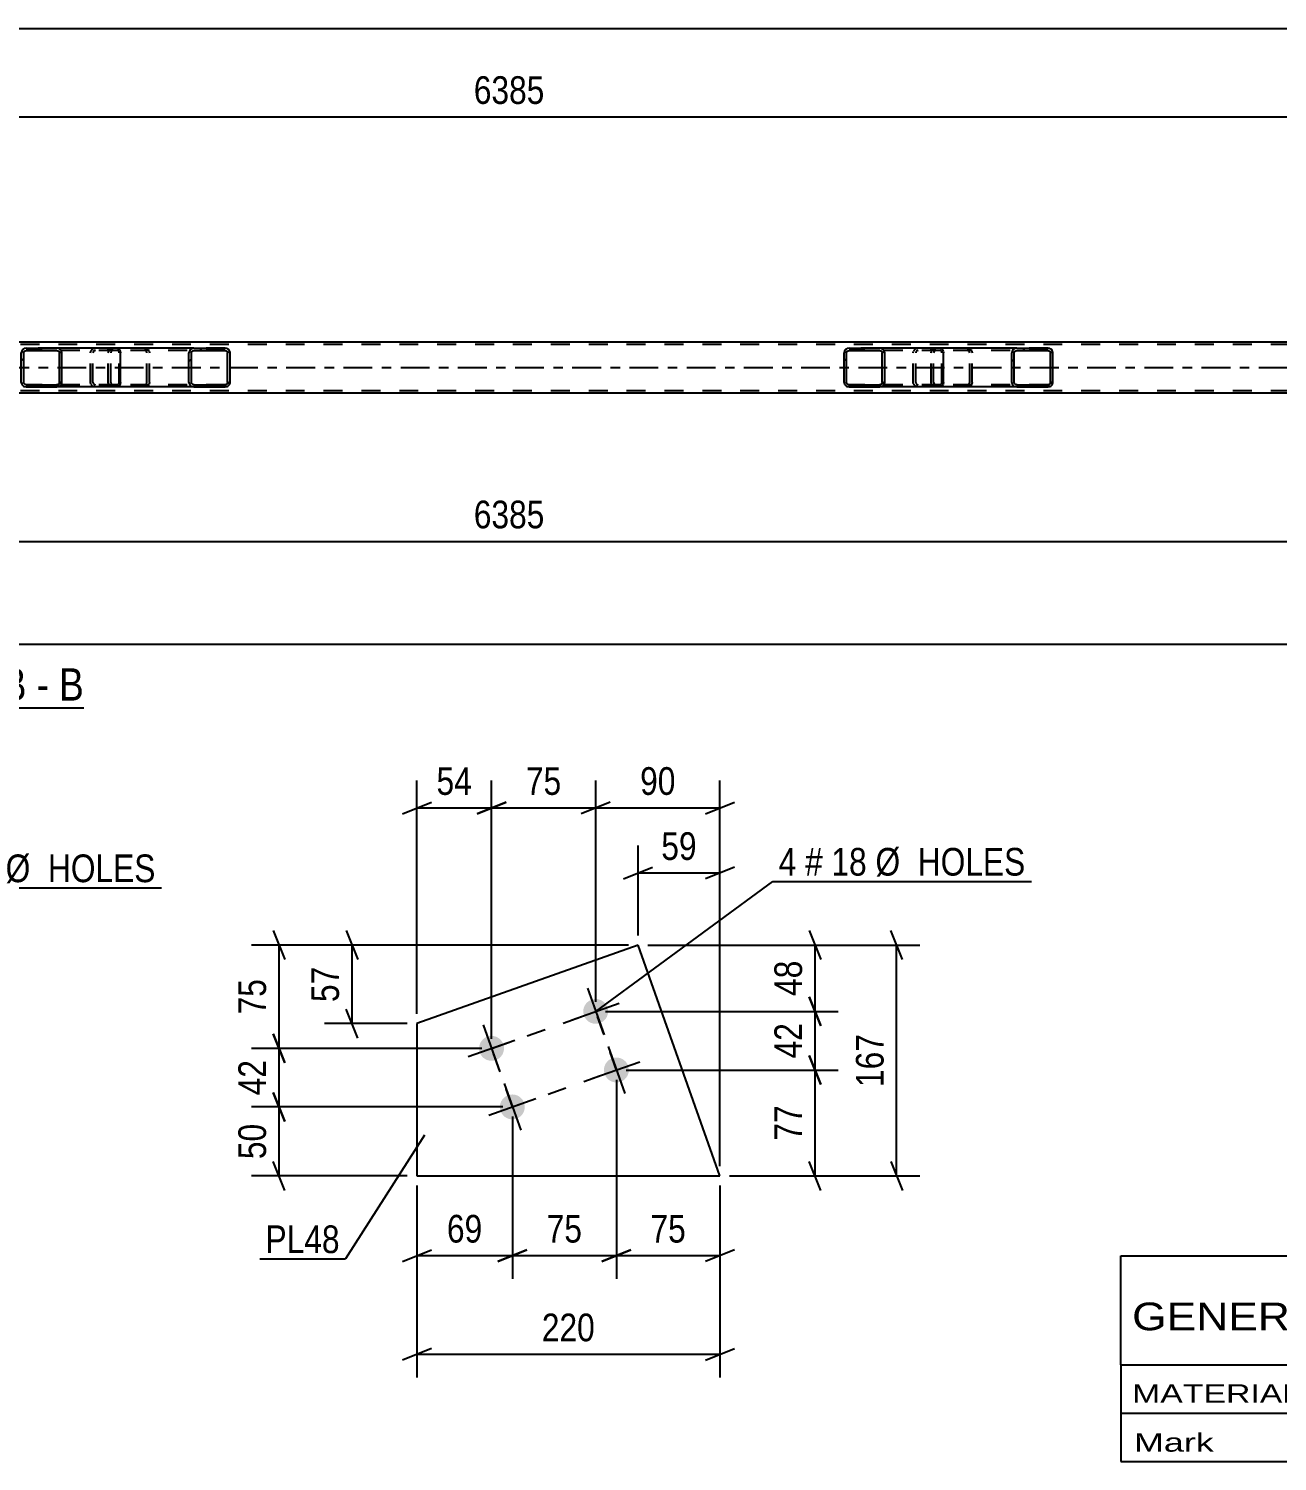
# Model space of a CAD drawing. Header units: millimetres. Extents: x 0 to 841, y 0 to 594.
# Drawn here: x 403 to 532.2, y 114.5 to 262.7 of the extents above; entities that cross this region are included whole.
import ezdxf

# ---------------------------------------------------------------- set-up
doc = ezdxf.new("R2010")
doc.units = ezdxf.units.MM
doc.linetypes.add('DXK_LINE_DOT2', pattern=[3.9198, 1.9599, -1.9599])
doc.linetypes.add('DXK_LINE_DOT3', pattern=[5.9187, 2.979, -0.9799, 0.9799, -0.9799])
doc.styles.add('Arial Narrow', font='ARIALN.TTF', dxfattribs={"height": 0.2})

# ---------------------------------------------------------------- blocks, each defined once
blk = doc.blocks.new('Unknown-404166606-39844')
at = {"color": 7, "linetype": 'Continuous'}
for p, q in [((516, 135.75), (676, 135.75)), ((516, 124.5), (516, 135.75)), ((516, 124.5), (676, 124.5)), ((516, 124.5), (516, 119.5)), ((516, 119.5), (676, 119.5)), ((516, 119.5), (516, 114.5)), ((516, 114.5), (676, 114.5))]:
    blk.add_line(p, q, dxfattribs=at)
at = {"color": 7, "style": 'Arial Narrow'}
for s, height, width, p in [('GENERAL NOTES & WELD DETAILS :', 2.8633, 1.4, (517.15, 128.06)), ("MATERIAL LIST FOR ASSEMBLY MK'D", 1.9089, 1.6, (517.15, 120.56)), ('Mark', 1.909, 1.7, (517.34, 115.5))]:
    blk.add_text(s, height=height, dxfattribs=dict(at, width=width)).set_placement(p)
blk = doc.blocks.new('Unknown-404166606-12 - 3614')
at = {"color": 6, "linetype": 'Continuous'}
blk.add_line((381.04, 192.44), (408.68, 192.44), dxfattribs=at)
at = {"color": 0, "linetype": 'Continuous'}
for points in [[(399.15, 193.19), (399.15, 196.69), (381.04, 196.69), (381.04, 193.19)], [(402.75, 193.19), (402.75, 196.69), (400.2, 196.69), (400.2, 193.19)], [(405.08, 193.19), (405.08, 196.69), (403.8, 196.69), (403.8, 193.19)], [(408.68, 193.19), (408.68, 196.69), (406.13, 196.69), (406.13, 193.19)]]:
    blk.add_wipeout(points, dxfattribs=at)
at = {"color": 7, "linetype": 'Continuous', "style": 'Arial Narrow'}
for s, p in [('SECTION ', (381.04, 193.19)), ('B', (400.2, 193.19)), ('B', (406.13, 193.19)), ('-', (403.8, 193.19))]:
    blk.add_text(s, height=3.34, dxfattribs=at).set_placement(p)
blk = doc.blocks.new('Part-404166606-3677 - 3614')
at = {"color": 7, "linetype": 'DXK_LINE_DOT2'}
for p, q in [((721.6, 230.03), (62.68, 230.03)), ((721.6, 225.23), (62.68, 225.23))]:
    blk.add_line(p, q, dxfattribs=at)
at = {"color": 2, "linetype": 'Continuous'}
for p, q in [((579.6, 230.27), (330.19, 230.27)), ((579.6, 224.99), (330.19, 224.99))]:
    blk.add_line(p, q, dxfattribs=at)
at = {"color": 7, "linetype": 'DXK_LINE_DOT3'}
blk.add_line((62.68, 227.63), (721.6, 227.63), dxfattribs=at)
blk = doc.blocks.new('Part-404166606-3678 - 3614')
at = {"linetype": 'Continuous'}
h = blk.add_hatch(dxfattribs=at)
h.set_pattern_fill('', scale=0.7, style=0, pattern_type=0)
h.set_pattern_definition([(45, (423.7854, 229.3374), (-1.57154, 1.57154), [])])
h.paths.add_polyline_path([(423.82, 229.15), (423.79, 229.34), (423.67, 229.49), (423.51, 229.6), (423.31, 229.63), (420.08, 229.63), (419.88, 229.6), (419.72, 229.49), (419.61, 229.34), (419.57, 229.15), (419.57, 226.11), (419.61, 225.93), (419.72, 225.77), (419.88, 225.67), (420.08, 225.63), (423.31, 225.63), (423.51, 225.67), (423.67, 225.77), (423.79, 225.93), (423.82, 226.11)])
h.paths.add_polyline_path([(423.55, 226.02), (423.49, 225.94), (423.41, 225.89), (423.31, 225.87), (420.08, 225.87), (419.98, 225.89), (419.9, 225.94), (419.84, 226.02), (419.82, 226.11), (419.82, 229.15), (419.84, 229.25), (419.9, 229.32), (419.98, 229.38), (420.08, 229.39), (423.31, 229.39), (423.41, 229.38), (423.49, 229.32), (423.55, 229.25), (423.57, 229.15), (423.57, 226.11)])
at = {"color": 7, "linetype": 'DXK_LINE_DOT2'}
for p, q in [((411.22, 229.15), (411.26, 229.34)), ((411.22, 226.11), (411.22, 229.15)), ((411.49, 229.25), (411.47, 229.15)), ((411.47, 226.11), (411.47, 229.15)), ((411.55, 229.32), (411.49, 229.25)), ((411.53, 229.6), (411.73, 229.63)), ((411.63, 229.38), (411.55, 229.32)), ((411.73, 229.39), (411.63, 229.38)), ((412.21, 229.63), (411.73, 229.63)), ((423.31, 229.39), (411.73, 229.39)), ((414.96, 229.63), (415.16, 229.6)), ((415.06, 229.38), (414.96, 229.39)), ((415.14, 229.32), (415.06, 229.38)), ((415.2, 229.25), (415.14, 229.32)), ((415.22, 229.15), (415.2, 229.25)), ((415.22, 226.11), (415.22, 229.15)), ((415.44, 229.34), (415.47, 229.15)), ((415.47, 226.11), (415.47, 229.15)), ((423.31, 229.63), (420.08, 229.63)), ((411.26, 225.93), (411.22, 226.11)), ((411.47, 226.11), (411.49, 226.02)), ((411.49, 226.02), (411.55, 225.94)), ((411.73, 225.63), (411.53, 225.67)), ((411.55, 225.94), (411.63, 225.89)), ((411.63, 225.89), (411.73, 225.87)), ((423.31, 225.87), (411.73, 225.87)), ((412.21, 225.63), (411.73, 225.63)), ((414.96, 225.87), (415.06, 225.89)), ((415.16, 225.67), (414.96, 225.63)), ((415.06, 225.89), (415.14, 225.94)), ((415.14, 225.94), (415.2, 226.02)), ((415.2, 226.02), (415.22, 226.11)), ((415.47, 226.11), (415.44, 225.93)), ((423.31, 225.63), (420.08, 225.63))]:
    blk.add_line(p, q, dxfattribs=at)
at = {"color": 2, "linetype": 'Continuous'}
for p, q in [((420.08, 229.63), (412.21, 229.63)), ((419.61, 229.34), (419.57, 229.15)), ((419.57, 226.11), (419.57, 229.15)), ((419.82, 229.15), (419.84, 229.25)), ((419.82, 226.11), (419.82, 229.15)), ((419.84, 229.25), (419.9, 229.32)), ((420.08, 229.63), (419.88, 229.6)), ((419.9, 229.32), (419.98, 229.38)), ((419.98, 229.38), (420.08, 229.39)), ((420.08, 229.63), (423.31, 229.63)), ((420.08, 229.39), (423.31, 229.39)), ((423.51, 229.6), (423.31, 229.63)), ((423.31, 229.39), (423.41, 229.38)), ((423.41, 229.38), (423.49, 229.32)), ((423.49, 229.32), (423.55, 229.25)), ((423.55, 229.25), (423.57, 229.15)), ((423.57, 226.11), (423.57, 229.15)), ((423.82, 229.15), (423.79, 229.34)), ((423.82, 226.11), (423.82, 229.15)), ((420.08, 225.63), (412.21, 225.63)), ((419.57, 226.11), (419.61, 225.93)), ((419.84, 226.02), (419.82, 226.11)), ((419.9, 225.94), (419.84, 226.02)), ((419.88, 225.67), (420.08, 225.63)), ((419.98, 225.89), (419.9, 225.94)), ((420.08, 225.87), (419.98, 225.89)), ((420.08, 225.87), (423.31, 225.87)), ((420.08, 225.63), (423.31, 225.63)), ((423.41, 225.89), (423.31, 225.87)), ((423.31, 225.63), (423.51, 225.67)), ((423.49, 225.94), (423.41, 225.89)), ((423.55, 226.02), (423.49, 225.94)), ((423.57, 226.11), (423.55, 226.02)), ((423.79, 225.93), (423.82, 226.11))]:
    blk.add_line(p, q, dxfattribs=at)
at = {"color": 7, "linetype": 'DXK_LINE_DOT2'}
for centre, start, end in [((411.71, 229.13), 110.7583, 155.68), ((414.98, 229.13), 24.32, 69.2417), ((411.71, 226.13), 204.32, 249.2417), ((414.98, 226.13), 290.7583, 335.68)]:
    blk.add_arc(centre, 0.496, start, end, dxfattribs=at)
at = {"color": 2, "linetype": 'Continuous'}
for centre, start, end in [((420.06, 229.13), 110.7583, 155.68), ((423.33, 229.13), 24.32, 69.2417), ((420.06, 226.13), 204.32, 249.2417), ((423.33, 226.13), 290.7583, 335.68)]:
    blk.add_arc(centre, 0.496, start, end, dxfattribs=at)
blk = doc.blocks.new('Part-404166606-3679 - 3614')
at = {"linetype": 'Continuous'}
h = blk.add_hatch(dxfattribs=at)
h.set_pattern_fill('', scale=0.7, style=0, pattern_type=0)
h.set_pattern_definition([(45, (491.509, 229.3374), (-1.57154, 1.57154), [])])
h.paths.add_polyline_path([(491.55, 229.15), (491.51, 229.34), (491.4, 229.49), (491.24, 229.6), (491.04, 229.63), (487.86, 229.63), (487.67, 229.6), (487.5, 229.49), (487.4, 229.34), (487.36, 229.15), (487.36, 226.11), (487.4, 225.93), (487.5, 225.77), (487.67, 225.67), (487.86, 225.63), (491.04, 225.63), (491.24, 225.67), (491.4, 225.77), (491.51, 225.93), (491.55, 226.11)])
h.paths.add_polyline_path([(491.28, 226.02), (491.22, 225.94), (491.14, 225.89), (491.04, 225.87), (487.86, 225.87), (487.76, 225.89), (487.68, 225.94), (487.63, 226.02), (487.61, 226.11), (487.61, 229.15), (487.63, 229.25), (487.68, 229.32), (487.76, 229.38), (487.86, 229.39), (491.04, 229.39), (491.14, 229.38), (491.22, 229.32), (491.28, 229.25), (491.3, 229.15), (491.3, 226.11)])
at = {"color": 2, "linetype": 'Continuous'}
for p, q in [((487.4, 229.34), (487.36, 229.15)), ((487.36, 226.11), (487.36, 229.15)), ((487.61, 229.15), (487.63, 229.25)), ((487.61, 226.11), (487.61, 229.15)), ((487.63, 229.25), (487.68, 229.32)), ((487.86, 229.63), (487.67, 229.6)), ((487.68, 229.32), (487.76, 229.38)), ((487.76, 229.38), (487.86, 229.39)), ((487.86, 229.63), (491.04, 229.63)), ((487.86, 229.39), (491.04, 229.39)), ((497.34, 229.63), (491.04, 229.63)), ((491.24, 229.6), (491.04, 229.63)), ((491.04, 229.39), (491.14, 229.38)), ((491.14, 229.38), (491.22, 229.32)), ((491.22, 229.32), (491.28, 229.25)), ((491.28, 229.25), (491.3, 229.15)), ((491.3, 226.11), (491.3, 229.15)), ((491.55, 229.15), (491.51, 229.34)), ((491.55, 226.11), (491.55, 229.15)), ((497.34, 229.63), (497.45, 229.6)), ((497.45, 229.6), (497.54, 229.49)), ((497.54, 229.49), (497.6, 229.34)), ((497.6, 229.34), (497.62, 229.15)), ((497.62, 226.11), (497.62, 229.15)), ((487.36, 226.11), (487.4, 225.93)), ((487.63, 226.02), (487.61, 226.11)), ((487.68, 225.94), (487.63, 226.02)), ((487.67, 225.67), (487.86, 225.63)), ((487.76, 225.89), (487.68, 225.94)), ((487.86, 225.87), (487.76, 225.89)), ((487.86, 225.87), (491.04, 225.87)), ((487.86, 225.63), (491.04, 225.63)), ((491.14, 225.89), (491.04, 225.87)), ((491.04, 225.63), (491.24, 225.67)), ((497.34, 225.63), (491.04, 225.63)), ((491.22, 225.94), (491.14, 225.89)), ((491.28, 226.02), (491.22, 225.94)), ((491.3, 226.11), (491.28, 226.02)), ((491.51, 225.93), (491.55, 226.11)), ((497.45, 225.67), (497.34, 225.63)), ((497.54, 225.77), (497.45, 225.67)), ((497.6, 225.93), (497.54, 225.77)), ((497.62, 226.11), (497.6, 225.93))]:
    blk.add_line(p, q, dxfattribs=at)
at = {"color": 7, "linetype": 'DXK_LINE_DOT2'}
for p, q in [((491.04, 229.63), (487.86, 229.63)), ((497.34, 229.39), (487.86, 229.39)), ((494.51, 229.15), (494.55, 229.34)), ((494.51, 226.11), (494.51, 229.15)), ((494.78, 229.25), (494.76, 229.15)), ((494.76, 226.11), (494.76, 229.15)), ((494.83, 229.32), (494.78, 229.25)), ((494.82, 229.6), (495.01, 229.63)), ((494.91, 229.38), (494.83, 229.32)), ((495.01, 229.39), (494.91, 229.38)), ((496.35, 229.39), (496.35, 229.63)), ((497.4, 229.38), (497.34, 229.39)), ((497.44, 229.32), (497.4, 229.38)), ((497.47, 229.25), (497.44, 229.32)), ((497.48, 229.15), (497.47, 229.25)), ((497.48, 226.11), (497.48, 229.15)), ((497.34, 225.87), (487.86, 225.87)), ((491.04, 225.63), (487.86, 225.63)), ((494.55, 225.93), (494.51, 226.11)), ((494.76, 226.11), (494.78, 226.02)), ((494.78, 226.02), (494.83, 225.94)), ((495.01, 225.63), (494.82, 225.67)), ((494.83, 225.94), (494.85, 225.93)), ((494.85, 225.93), (494.91, 225.89)), ((494.91, 225.89), (495.01, 225.87)), ((496.35, 225.63), (496.35, 225.87)), ((497.34, 225.87), (497.4, 225.89)), ((497.4, 225.89), (497.44, 225.94)), ((497.44, 225.94), (497.47, 226.02)), ((497.47, 226.02), (497.48, 226.11))]:
    blk.add_line(p, q, dxfattribs=at)
at = {"color": 2, "linetype": 'Continuous'}
for centre, start, end in [((487.85, 229.14), 111.1941, 156.1506), ((491.06, 229.14), 23.8494, 68.8059), ((487.85, 226.13), 203.8494, 248.8059), ((491.06, 226.13), 291.1941, 336.1506)]:
    blk.add_arc(centre, 0.492, start, end, dxfattribs=at)
at = {"color": 7, "linetype": 'DXK_LINE_DOT2'}
for centre, start, end in [((495, 229.14), 111.1941, 156.1506), ((495, 226.13), 203.8494, 248.8059)]:
    blk.add_arc(centre, 0.492, start, end, dxfattribs=at)
blk = doc.blocks.new('Part-404166606-3794 - 3614')
at = {"linetype": 'Continuous'}
h = blk.add_hatch(dxfattribs=at)
h.set_pattern_fill('', scale=0.7, style=0, pattern_type=0)
h.set_pattern_definition([(45, (406.3747, 229.3374), (-1.57154, 1.57154), [])])
h.paths.add_polyline_path([(406.41, 229.15), (406.37, 229.34), (406.27, 229.49), (406.1, 229.6), (405.91, 229.63), (402.73, 229.63), (402.53, 229.6), (402.37, 229.49), (402.26, 229.34), (402.22, 229.15), (402.22, 226.11), (402.26, 225.93), (402.37, 225.77), (402.53, 225.67), (402.73, 225.63), (405.91, 225.63), (406.1, 225.67), (406.27, 225.77), (406.37, 225.93), (406.41, 226.11)])
h.paths.add_polyline_path([(406.14, 226.02), (406.09, 225.94), (406.01, 225.89), (405.91, 225.87), (402.73, 225.87), (402.63, 225.89), (402.55, 225.94), (402.49, 226.02), (402.47, 226.11), (402.47, 229.15), (402.49, 229.25), (402.55, 229.32), (402.63, 229.38), (402.73, 229.39), (405.91, 229.39), (406.01, 229.38), (406.09, 229.32), (406.14, 229.25), (406.16, 229.15), (406.16, 226.11)])
at = {"color": 2, "linetype": 'Continuous'}
for p, q in [((402.26, 229.34), (402.22, 229.15)), ((402.22, 226.11), (402.22, 229.15)), ((402.47, 229.15), (402.49, 229.25)), ((402.47, 226.11), (402.47, 229.15)), ((402.49, 229.25), (402.55, 229.32)), ((402.73, 229.63), (402.53, 229.6)), ((402.55, 229.32), (402.63, 229.38)), ((402.63, 229.38), (402.73, 229.39)), ((402.73, 229.63), (405.91, 229.63)), ((402.73, 229.39), (405.91, 229.39)), ((412.21, 229.63), (405.91, 229.63)), ((406.1, 229.6), (405.91, 229.63)), ((405.91, 229.39), (406.01, 229.38)), ((406.01, 229.38), (406.09, 229.32)), ((406.09, 229.32), (406.14, 229.25)), ((406.14, 229.25), (406.16, 229.15)), ((406.16, 226.11), (406.16, 229.15)), ((406.41, 229.15), (406.37, 229.34)), ((406.41, 226.11), (406.41, 229.15)), ((412.21, 229.63), (412.31, 229.6)), ((412.31, 229.6), (412.4, 229.49)), ((412.4, 229.49), (412.46, 229.34)), ((412.46, 229.34), (412.48, 229.15)), ((412.48, 226.11), (412.48, 229.15)), ((402.22, 226.11), (402.26, 225.93)), ((402.49, 226.02), (402.47, 226.11)), ((402.55, 225.94), (402.49, 226.02)), ((402.53, 225.67), (402.73, 225.63)), ((402.63, 225.89), (402.55, 225.94)), ((402.73, 225.87), (402.63, 225.89)), ((402.73, 225.87), (405.91, 225.87)), ((402.73, 225.63), (405.91, 225.63)), ((406.01, 225.89), (405.91, 225.87)), ((405.91, 225.63), (406.1, 225.67)), ((412.21, 225.63), (405.91, 225.63)), ((406.09, 225.94), (406.01, 225.89)), ((406.14, 226.02), (406.09, 225.94)), ((406.16, 226.11), (406.14, 226.02)), ((406.37, 225.93), (406.41, 226.11)), ((412.31, 225.67), (412.21, 225.63)), ((412.4, 225.77), (412.31, 225.67)), ((412.46, 225.93), (412.4, 225.77)), ((412.48, 226.11), (412.46, 225.93))]:
    blk.add_line(p, q, dxfattribs=at)
at = {"color": 7, "linetype": 'DXK_LINE_DOT2'}
for p, q in [((405.91, 229.63), (402.73, 229.63)), ((412.21, 229.39), (402.73, 229.39)), ((409.37, 229.15), (409.41, 229.34)), ((409.37, 226.11), (409.37, 229.15)), ((409.64, 229.25), (409.62, 229.15)), ((409.62, 226.11), (409.62, 229.15)), ((409.7, 229.32), (409.64, 229.25)), ((409.68, 229.6), (409.88, 229.63)), ((409.78, 229.38), (409.7, 229.32)), ((409.88, 229.39), (409.78, 229.38)), ((411.22, 229.39), (411.22, 229.63)), ((412.26, 229.38), (412.21, 229.39)), ((412.31, 229.32), (412.26, 229.38)), ((412.34, 229.25), (412.31, 229.32)), ((412.35, 229.15), (412.34, 229.25)), ((412.35, 226.11), (412.35, 229.15)), ((412.21, 225.87), (402.73, 225.87)), ((405.91, 225.63), (402.73, 225.63)), ((409.41, 225.93), (409.37, 226.11)), ((409.62, 226.11), (409.64, 226.02)), ((409.64, 226.02), (409.7, 225.94)), ((409.88, 225.63), (409.68, 225.67)), ((409.7, 225.94), (409.72, 225.93)), ((409.72, 225.93), (409.78, 225.89)), ((409.78, 225.89), (409.88, 225.87)), ((411.22, 225.63), (411.22, 225.87)), ((412.21, 225.87), (412.26, 225.89)), ((412.26, 225.89), (412.31, 225.94)), ((412.31, 225.94), (412.34, 226.02)), ((412.34, 226.02), (412.35, 226.11))]:
    blk.add_line(p, q, dxfattribs=at)
at = {"color": 2, "linetype": 'Continuous'}
for centre, start, end in [((402.71, 229.14), 111.1941, 156.1506), ((405.92, 229.14), 23.8494, 68.8059), ((402.71, 226.13), 203.8494, 248.8059), ((405.92, 226.13), 291.1941, 336.1506)]:
    blk.add_arc(centre, 0.492, start, end, dxfattribs=at)
at = {"color": 7, "linetype": 'DXK_LINE_DOT2'}
for centre, start, end in [((409.86, 229.14), 111.1941, 156.1506), ((409.86, 226.13), 203.8494, 248.8059)]:
    blk.add_arc(centre, 0.492, start, end, dxfattribs=at)
blk = doc.blocks.new('Part-404166606-3795 - 3614')
at = {"linetype": 'Continuous'}
h = blk.add_hatch(dxfattribs=at)
h.set_pattern_fill('', scale=0.7, style=0, pattern_type=0)
h.set_pattern_definition([(45, (508.9196, 229.3374), (-1.57154, 1.57154), [])])
h.paths.add_polyline_path([(508.96, 229.15), (508.92, 229.34), (508.81, 229.49), (508.64, 229.6), (508.45, 229.63), (505.21, 229.63), (505.02, 229.6), (504.85, 229.49), (504.74, 229.34), (504.7, 229.15), (504.7, 226.11), (504.74, 225.93), (504.85, 225.77), (505.02, 225.67), (505.21, 225.63), (508.45, 225.63), (508.64, 225.67), (508.81, 225.77), (508.92, 225.93), (508.96, 226.11)])
h.paths.add_polyline_path([(508.68, 226.02), (508.63, 225.94), (508.55, 225.89), (508.45, 225.87), (505.21, 225.87), (505.11, 225.89), (505.03, 225.94), (504.98, 226.02), (504.96, 226.11), (504.96, 229.15), (504.98, 229.25), (505.03, 229.32), (505.11, 229.38), (505.21, 229.39), (508.45, 229.39), (508.55, 229.38), (508.63, 229.32), (508.68, 229.25), (508.7, 229.15), (508.7, 226.11)])
at = {"color": 7, "linetype": 'DXK_LINE_DOT2'}
for p, q in [((496.35, 229.15), (496.39, 229.34)), ((496.35, 226.11), (496.35, 229.15)), ((496.63, 229.25), (496.61, 229.15)), ((496.61, 226.11), (496.61, 229.15)), ((496.68, 229.32), (496.63, 229.25)), ((496.67, 229.6), (496.86, 229.63)), ((496.77, 229.38), (496.68, 229.32)), ((496.86, 229.39), (496.77, 229.38)), ((497.34, 229.63), (496.86, 229.63)), ((508.45, 229.39), (496.86, 229.39)), ((500.1, 229.63), (500.29, 229.6)), ((500.2, 229.38), (500.1, 229.39)), ((500.28, 229.32), (500.2, 229.38)), ((500.33, 229.25), (500.28, 229.32)), ((500.35, 229.15), (500.33, 229.25)), ((500.35, 226.11), (500.35, 229.15)), ((500.57, 229.34), (500.61, 229.15)), ((500.61, 226.11), (500.61, 229.15)), ((508.45, 229.63), (505.21, 229.63)), ((496.39, 225.93), (496.35, 226.11)), ((496.61, 226.11), (496.63, 226.02)), ((496.63, 226.02), (496.68, 225.94)), ((496.86, 225.63), (496.67, 225.67)), ((496.68, 225.94), (496.77, 225.89)), ((496.77, 225.89), (496.86, 225.87)), ((508.45, 225.87), (496.86, 225.87)), ((497.34, 225.63), (496.86, 225.63)), ((500.1, 225.87), (500.2, 225.89)), ((500.29, 225.67), (500.1, 225.63)), ((500.2, 225.89), (500.28, 225.94)), ((500.28, 225.94), (500.33, 226.02)), ((500.33, 226.02), (500.35, 226.11)), ((500.61, 226.11), (500.57, 225.93)), ((508.45, 225.63), (505.21, 225.63))]:
    blk.add_line(p, q, dxfattribs=at)
at = {"color": 2, "linetype": 'Continuous'}
for p, q in [((505.21, 229.63), (497.34, 229.63)), ((504.74, 229.34), (504.7, 229.15)), ((504.7, 226.11), (504.7, 229.15)), ((504.96, 229.15), (504.98, 229.25)), ((504.96, 226.11), (504.96, 229.15)), ((504.98, 229.25), (505.03, 229.32)), ((505.21, 229.63), (505.02, 229.6)), ((505.03, 229.32), (505.11, 229.38)), ((505.11, 229.38), (505.21, 229.39)), ((505.21, 229.63), (508.45, 229.63)), ((505.21, 229.39), (508.45, 229.39)), ((508.64, 229.6), (508.45, 229.63)), ((508.45, 229.39), (508.55, 229.38)), ((508.55, 229.38), (508.63, 229.32)), ((508.63, 229.32), (508.68, 229.25)), ((508.68, 229.25), (508.7, 229.15)), ((508.7, 226.11), (508.7, 229.15)), ((508.96, 229.15), (508.92, 229.34)), ((508.96, 226.11), (508.96, 229.15)), ((505.21, 225.63), (497.34, 225.63)), ((504.7, 226.11), (504.74, 225.93)), ((504.98, 226.02), (504.96, 226.11)), ((505.03, 225.94), (504.98, 226.02)), ((505.02, 225.67), (505.21, 225.63)), ((505.11, 225.89), (505.03, 225.94)), ((505.21, 225.87), (505.11, 225.89)), ((505.21, 225.87), (508.45, 225.87)), ((505.21, 225.63), (508.45, 225.63)), ((508.55, 225.89), (508.45, 225.87)), ((508.45, 225.63), (508.64, 225.67)), ((508.63, 225.94), (508.55, 225.89)), ((508.68, 226.02), (508.63, 225.94)), ((508.7, 226.11), (508.68, 226.02)), ((508.92, 225.93), (508.96, 226.11))]:
    blk.add_line(p, q, dxfattribs=at)
at = {"color": 7, "linetype": 'DXK_LINE_DOT2'}
for centre, start, end in [((496.84, 229.13), 110.7583, 155.68), ((500.12, 229.13), 24.32, 69.2417), ((496.84, 226.13), 204.32, 249.2417), ((500.12, 226.13), 290.7583, 335.68)]:
    blk.add_arc(centre, 0.496, start, end, dxfattribs=at)
at = {"color": 2, "linetype": 'Continuous'}
for centre, start, end in [((505.19, 229.13), 110.7583, 155.68), ((508.47, 229.13), 24.32, 69.2417), ((505.19, 226.13), 204.32, 249.2417), ((508.47, 226.13), 290.7583, 335.68)]:
    blk.add_arc(centre, 0.496, start, end, dxfattribs=at)
blk = doc.blocks.new('Bolt-404166606-5554 - 5548')
at = {"linetype": 'Continuous'}
for points in [[(462.86, 161.47, -1), (460.44, 160.61, -1)], [(452.09, 157.65, -1), (449.66, 156.79, -1)], [(465.01, 155.41, -1), (462.58, 154.55, -1)], [(454.24, 151.59, -1), (451.81, 150.73, -1)]]:
    blk.add_hatch(color=1, dxfattribs=at).paths.add_polyline_path(points)
at = {"color": 1, "linetype": 'Continuous'}
for p, q in [((460.79, 163.46), (462.51, 158.62)), ((459.22, 160.18), (464.07, 161.9)), ((450.02, 159.64), (451.74, 154.79)), ((448.45, 156.36), (453.3, 158.08)), ((462.94, 157.4), (464.66, 152.56)), ((461.37, 154.12), (466.22, 155.84)), ((452.17, 153.58), (453.89, 148.74)), ((450.6, 150.3), (455.45, 152.02))]:
    blk.add_line(p, q, dxfattribs=at)
blk = doc.blocks.new('Part-404166606-5559 - 5548')
at = {"color": 2, "linetype": 'Continuous'}
for p, q in [((466.03, 167.9), (443.15, 159.78)), ((474.51, 144.02), (466.03, 167.9)), ((443.15, 159.78), (443.15, 144.02)), ((443.15, 144.02), (474.51, 144.02))]:
    blk.add_line(p, q, dxfattribs=at)
blk = doc.blocks.new('Line-404166606-5725 - 5548')
at = {"color": 1, "linetype": 'DXK_LINE_DOT2'}
blk.add_line((450.88, 157.22), (461.65, 161.04), dxfattribs=at)
blk = doc.blocks.new('Line-404166606-5718 - 5548')
at = {"color": 1, "linetype": 'DXK_LINE_DOT2'}
blk.add_line((463.8, 154.98), (461.65, 161.04), dxfattribs=at)
blk = doc.blocks.new('Line-404166606-5711 - 5548')
at = {"color": 1, "linetype": 'DXK_LINE_DOT2'}
blk.add_line((453.03, 151.16), (463.8, 154.98), dxfattribs=at)
blk = doc.blocks.new('Line-404166606-5704 - 5548')
at = {"color": 1, "linetype": 'DXK_LINE_DOT2'}
blk.add_line((453.03, 151.16), (450.88, 157.22), dxfattribs=at)
blk = doc.blocks.new('StraightDimension-404166606-14248 - 3614')
at = {"color": 7, "linetype": 'Continuous'}
blk.add_line((324.99, 253.56), (580.4, 253.56), dxfattribs=at)
at = {"color": 0}
blk.add_wipeout([(456.95, 254.31), (456.95, 258.51), (448.44, 258.51), (448.44, 254.31)], dxfattribs=at)
at = {"color": 3, "style": 'Arial Narrow'}
blk.add_text('6385', height=2.863, dxfattribs=at).set_placement((449.04, 254.91))
blk = doc.blocks.new('StraightDimension-404166606-19207 - 3614')
at = {"color": 7, "linetype": 'Continuous'}
blk.add_line((53.42, 199.02), (730.86, 199.02), dxfattribs=at)
blk = doc.blocks.new('StraightDimension-404166606-14225 - 3614')
at = {"color": 7, "linetype": 'Continuous'}
blk.add_line((324.99, 209.66), (580.4, 209.66), dxfattribs=at)
at = {"color": 0}
blk.add_wipeout([(456.95, 210.41), (456.95, 214.61), (448.44, 214.61), (448.44, 210.41)], dxfattribs=at)
at = {"color": 3, "style": 'Arial Narrow'}
blk.add_text('6385', height=2.863, dxfattribs=at).set_placement((449.04, 211.01))
blk = doc.blocks.new('StraightDimension-404166606-19240 - 3614')
at = {"color": 7, "linetype": 'Continuous'}
blk.add_line((54.06, 262.7), (730.22, 262.7), dxfattribs=at)
blk = doc.blocks.new('StraightDimension-404166606-5667 - 5548')
at = {"color": 7, "linetype": 'Continuous'}
for p, q in [((483.75, 162.54), (484.95, 159.54)), ((462.65, 161.04), (486.75, 161.04)), ((484.35, 154.98), (484.35, 161.04)), ((484.95, 153.48), (483.75, 156.48)), ((464.8, 154.98), (486.75, 154.98))]:
    blk.add_line(p, q, dxfattribs=at)
at = {"color": 0}
blk.add_wipeout([(483.6, 160.44), (479.4, 160.44), (479.4, 155.58), (483.6, 155.58)], dxfattribs=at)
at = {"color": 3, "style": 'Arial Narrow'}
blk.add_text('42', height=2.863, rotation=90.0002, dxfattribs=at).set_placement((483, 156.18))
blk = doc.blocks.new('StraightDimension-404166606-38073 - 5548')
at = {"color": 7, "linetype": 'Continuous'}
for p, q in [((428.29, 152.66), (429.49, 149.66)), ((452.03, 151.16), (426.04, 151.16)), ((428.89, 144.02), (428.89, 151.16)), ((429.49, 142.52), (428.29, 145.52)), ((442.15, 144.02), (426.04, 144.02))]:
    blk.add_line(p, q, dxfattribs=at)
at = {"color": 0}
blk.add_wipeout([(428.14, 150.02), (423.94, 150.02), (423.94, 145.16), (428.14, 145.16)], dxfattribs=at)
at = {"color": 3, "style": 'Arial Narrow'}
blk.add_text('50', height=2.863, rotation=90.0002, dxfattribs=at).set_placement((427.54, 145.76))
blk = doc.blocks.new('StraightDimension-404166606-5640 - 5548')
at = {"color": 7, "linetype": 'Continuous'}
for p, q in [((466.03, 168.9), (466.03, 178.21)), ((474.51, 145.02), (474.51, 178.21)), ((464.53, 174.76), (467.53, 175.96)), ((466.03, 175.36), (474.51, 175.36)), ((476.01, 175.96), (473.01, 174.76))]:
    blk.add_line(p, q, dxfattribs=at)
at = {"color": 0}
blk.add_wipeout([(472.7, 176.11), (472.7, 180.31), (467.84, 180.31), (467.84, 176.11)], dxfattribs=at)
at = {"color": 3, "style": 'Arial Narrow'}
blk.add_text('59', height=2.863, dxfattribs=at).set_placement((468.44, 176.71))
blk = doc.blocks.new('StraightDimension-404166606-5592 - 5548')
at = {"color": 7, "linetype": 'Continuous'}
for p, q in [((453.03, 150.16), (453.03, 133.38)), ((443.15, 143.02), (443.15, 133.38)), ((441.65, 135.18), (444.65, 136.38)), ((454.53, 136.38), (451.53, 135.18)), ((443.15, 135.78), (453.03, 135.78))]:
    blk.add_line(p, q, dxfattribs=at)
at = {"color": 0}
blk.add_wipeout([(450.51, 136.53), (450.51, 140.73), (445.66, 140.73), (445.66, 136.53)], dxfattribs=at)
at = {"color": 3, "style": 'Arial Narrow'}
blk.add_text('69', height=2.863, dxfattribs=at).set_placement((446.26, 137.13))
blk = doc.blocks.new('StraightDimension-404166606-5598 - 5548')
at = {"color": 7, "linetype": 'Continuous'}
for p, q in [((463.8, 153.98), (463.8, 133.38)), ((453.03, 150.16), (453.03, 133.38)), ((451.53, 135.18), (454.53, 136.38)), ((465.3, 136.38), (462.3, 135.18)), ((453.03, 135.78), (463.8, 135.78))]:
    blk.add_line(p, q, dxfattribs=at)
at = {"color": 0}
blk.add_wipeout([(460.84, 136.53), (460.84, 140.73), (455.98, 140.73), (455.98, 136.53)], dxfattribs=at)
at = {"color": 3, "style": 'Arial Narrow'}
blk.add_text('75', height=2.863, dxfattribs=at).set_placement((456.58, 137.13))
blk = doc.blocks.new('StraightDimension-404166606-5659 - 5548')
at = {"color": 7, "linetype": 'Continuous'}
for p, q in [((483.75, 169.4), (484.95, 166.4)), ((467.03, 167.9), (486.75, 167.9)), ((484.35, 161.04), (484.35, 167.9)), ((484.95, 159.54), (483.75, 162.54)), ((462.65, 161.04), (486.75, 161.04))]:
    blk.add_line(p, q, dxfattribs=at)
at = {"color": 0}
blk.add_wipeout([(483.6, 166.9), (479.4, 166.9), (479.4, 162.04), (483.6, 162.04)], dxfattribs=at)
at = {"color": 3, "style": 'Arial Narrow'}
blk.add_text('48', height=2.863, rotation=90.0002, dxfattribs=at).set_placement((483, 162.64))
blk = doc.blocks.new('StraightDimension-404166606-5606 - 5548')
at = {"color": 7, "linetype": 'Continuous'}
for p, q in [((463.8, 153.98), (463.8, 133.38)), ((474.51, 143.02), (474.51, 133.38)), ((462.3, 135.18), (465.3, 136.38)), ((476.01, 136.38), (473.01, 135.18)), ((463.8, 135.78), (474.51, 135.78))]:
    blk.add_line(p, q, dxfattribs=at)
at = {"color": 0}
blk.add_wipeout([(471.58, 136.53), (471.58, 140.73), (466.72, 140.73), (466.72, 136.53)], dxfattribs=at)
at = {"color": 3, "style": 'Arial Narrow'}
blk.add_text('75', height=2.863, dxfattribs=at).set_placement((467.32, 137.13))
blk = doc.blocks.new('StraightDimension-404166606-5613 - 5548')
at = {"color": 7, "linetype": 'Continuous'}
for p, q in [((493.39, 166.4), (492.19, 169.4)), ((467.03, 167.9), (495.19, 167.9)), ((492.79, 144.02), (492.79, 167.9)), ((492.19, 145.52), (493.39, 142.52)), ((475.51, 144.02), (495.19, 144.02))]:
    blk.add_line(p, q, dxfattribs=at)
at = {"color": 0}
blk.add_wipeout([(492.04, 159.3), (487.84, 159.3), (487.84, 152.62), (492.04, 152.62)], dxfattribs=at)
at = {"color": 3, "style": 'Arial Narrow'}
blk.add_text('167', height=2.863, rotation=90.0002, dxfattribs=at).set_placement((491.44, 153.22))
blk = doc.blocks.new('StraightDimension-404166606-5620 - 5548')
at = {"color": 7, "linetype": 'Continuous'}
for p, q in [((435.84, 169.4), (437.04, 166.4)), ((465.03, 167.9), (433.59, 167.9)), ((436.44, 159.78), (436.44, 167.9)), ((437.04, 158.28), (435.84, 161.28)), ((442.15, 159.78), (433.59, 159.78))]:
    blk.add_line(p, q, dxfattribs=at)
at = {"color": 0}
blk.add_wipeout([(435.69, 166.27), (431.49, 166.27), (431.49, 161.41), (435.69, 161.41)], dxfattribs=at)
at = {"color": 3, "style": 'Arial Narrow'}
blk.add_text('57', height=2.863, rotation=90.0002, dxfattribs=at).set_placement((435.09, 162.01))
blk = doc.blocks.new('StraightDimension-404166606-5635 - 5548')
at = {"color": 7, "linetype": 'Continuous'}
for p, q in [((443.15, 143.02), (443.15, 123.17)), ((474.51, 143.02), (474.51, 123.17)), ((444.65, 126.17), (441.65, 124.97)), ((473.01, 124.97), (476.01, 126.17)), ((443.15, 125.57), (474.51, 125.57))]:
    blk.add_line(p, q, dxfattribs=at)
at = {"color": 0}
blk.add_wipeout([(462.17, 126.32), (462.17, 130.52), (455.48, 130.52), (455.48, 126.32)], dxfattribs=at)
at = {"color": 3, "style": 'Arial Narrow'}
blk.add_text('220', height=2.863, dxfattribs=at).set_placement((456.08, 126.92))
blk = doc.blocks.new('StraightDimension-404166606-5675 - 5548')
at = {"color": 7, "linetype": 'Continuous'}
for p, q in [((483.75, 156.48), (484.95, 153.48)), ((464.8, 154.98), (486.75, 154.98)), ((484.35, 144.02), (484.35, 154.98)), ((484.95, 142.52), (483.75, 145.52)), ((475.51, 144.02), (486.75, 144.02))]:
    blk.add_line(p, q, dxfattribs=at)
at = {"color": 0}
blk.add_wipeout([(483.6, 151.93), (479.4, 151.93), (479.4, 147.07), (483.6, 147.07)], dxfattribs=at)
at = {"color": 3, "style": 'Arial Narrow'}
blk.add_text('77', height=2.863, rotation=90.0002, dxfattribs=at).set_placement((483, 147.67))
blk = doc.blocks.new('StraightDimension-404166606-38071 - 5548')
at = {"color": 7, "linetype": 'Continuous'}
for p, q in [((428.29, 169.4), (429.49, 166.4)), ((465.03, 167.9), (426.04, 167.9)), ((428.89, 157.22), (428.89, 167.9)), ((429.49, 155.72), (428.29, 158.72)), ((449.88, 157.22), (426.04, 157.22))]:
    blk.add_line(p, q, dxfattribs=at)
at = {"color": 0}
blk.add_wipeout([(428.14, 164.99), (423.94, 164.99), (423.94, 160.13), (428.14, 160.13)], dxfattribs=at)
at = {"color": 3, "style": 'Arial Narrow'}
blk.add_text('75', height=2.863, rotation=90.0002, dxfattribs=at).set_placement((427.54, 160.73))
blk = doc.blocks.new('StraightDimension-404166606-38072 - 5548')
at = {"color": 7, "linetype": 'Continuous'}
for p, q in [((428.29, 158.72), (429.49, 155.72)), ((449.88, 157.22), (426.04, 157.22)), ((428.89, 151.16), (428.89, 157.22)), ((429.49, 149.66), (428.29, 152.66)), ((452.03, 151.16), (426.04, 151.16))]:
    blk.add_line(p, q, dxfattribs=at)
at = {"color": 0}
blk.add_wipeout([(428.14, 156.62), (423.94, 156.62), (423.94, 151.76), (428.14, 151.76)], dxfattribs=at)
at = {"color": 3, "style": 'Arial Narrow'}
blk.add_text('42', height=2.863, rotation=90.0002, dxfattribs=at).set_placement((427.54, 152.36))
blk = doc.blocks.new('StraightDimension-404166606-38121 - 5548')
at = {"color": 7, "linetype": 'Continuous'}
for p, q in [((461.65, 162.04), (461.65, 184.94)), ((474.51, 145.02), (474.51, 184.94)), ((463.15, 182.69), (460.15, 181.49)), ((473.01, 181.49), (476.01, 182.69)), ((461.65, 182.09), (474.51, 182.09))]:
    blk.add_line(p, q, dxfattribs=at)
at = {"color": 0}
blk.add_wipeout([(470.5, 182.84), (470.5, 187.04), (465.65, 187.04), (465.65, 182.84)], dxfattribs=at)
at = {"color": 3, "style": 'Arial Narrow'}
blk.add_text('90', height=2.863, dxfattribs=at).set_placement((466.25, 183.44))
blk = doc.blocks.new('StraightDimension-404166606-38122 - 5548')
at = {"color": 7, "linetype": 'Continuous'}
for p, q in [((450.88, 158.22), (450.88, 184.94)), ((461.65, 162.04), (461.65, 184.94)), ((449.38, 181.49), (452.38, 182.69)), ((463.15, 182.69), (460.15, 181.49)), ((450.88, 182.09), (461.65, 182.09))]:
    blk.add_line(p, q, dxfattribs=at)
at = {"color": 0}
blk.add_wipeout([(458.69, 182.84), (458.69, 187.04), (453.83, 187.04), (453.83, 182.84)], dxfattribs=at)
at = {"color": 3, "style": 'Arial Narrow'}
blk.add_text('75', height=2.863, dxfattribs=at).set_placement((454.43, 183.44))
blk = doc.blocks.new('StraightDimension-404166606-38123 - 5548')
at = {"color": 7, "linetype": 'Continuous'}
for p, q in [((443.15, 160.78), (443.15, 184.94)), ((450.88, 158.22), (450.88, 184.94)), ((441.65, 181.49), (444.65, 182.69)), ((452.38, 182.69), (449.38, 181.49)), ((443.15, 182.09), (450.88, 182.09))]:
    blk.add_line(p, q, dxfattribs=at)
at = {"color": 0}
blk.add_wipeout([(449.44, 182.84), (449.44, 187.04), (444.58, 187.04), (444.58, 182.84)], dxfattribs=at)
at = {"color": 3, "style": 'Arial Narrow'}
blk.add_text('54', height=2.863, dxfattribs=at).set_placement((445.18, 183.44))
blk = doc.blocks.new('MarkSet-404166606-5538 - 5140')
at = {"color": 0}
for points in [[(392.41, 174.41), (392.41, 177.41), (390.58, 177.41), (390.58, 174.41)], [(395.14, 174.41), (395.14, 177.41), (393.31, 177.41), (393.31, 174.41)], [(399.7, 174.41), (399.7, 177.41), (396.04, 177.41), (396.04, 174.41)], [(416.12, 174.41), (416.12, 177.41), (400.6, 177.41), (400.6, 174.41)]]:
    blk.add_wipeout(points, dxfattribs=at)
for points in [[(392.41, 174.41), (392.41, 177.41), (390.58, 177.41), (390.58, 174.41)], [(395.14, 174.41), (395.14, 177.41), (393.31, 177.41), (393.31, 174.41)], [(399.7, 174.41), (399.7, 177.41), (396.04, 177.41), (396.04, 174.41)], [(416.12, 174.41), (416.12, 177.41), (400.6, 177.41), (400.6, 174.41)]]:
    blk.add_wipeout(points, dxfattribs=at)
at = {"color": 7, "linetype": 'Continuous'}
for p, q in [((376.83, 159.99), (389.98, 173.81)), ((389.98, 173.81), (416.72, 173.81))]:
    blk.add_line(p, q, dxfattribs=at)
at = {"color": 3, "style": 'Arial Narrow'}
for s, height, p in [('8', 2.86, (390.58, 174.41)), ('#', 2.86, (393.31, 174.41)), ('18', 2.863, (396.04, 174.41)), ('Ø  HOLES', 2.863, (400.6, 174.41))]:
    blk.add_text(s, height=height, dxfattribs=at).set_placement(p)
blk = doc.blocks.new('Mark-404166606-5555 - 5548')
at = {"color": 0}
blk.add_wipeout([(435.16, 136.04), (435.16, 139.04), (427.49, 139.04), (427.49, 136.04)], dxfattribs=at)
blk.add_wipeout([(435.16, 136.04), (435.16, 139.04), (427.49, 139.04), (427.49, 136.04)], dxfattribs=at)
at = {"color": 30, "linetype": 'Continuous'}
for p in [(443.95, 148.25), (426.89, 135.44)]:
    blk.add_line(p, (435.76, 135.44), dxfattribs=at)
at = {"color": 3, "style": 'Arial Narrow'}
blk.add_text('PL48', height=2.863, dxfattribs=at).set_placement((427.49, 136.04))
blk = doc.blocks.new('Mark-404166606-5550 - 5548')
at = {"color": 0}
for points in [[(482.42, 175.09), (482.42, 178.09), (480.59, 178.09), (480.59, 175.09)], [(485.14, 175.09), (485.14, 178.09), (483.32, 178.09), (483.32, 175.09)], [(489.7, 175.09), (489.7, 178.09), (486.04, 178.09), (486.04, 175.09)], [(506.13, 175.09), (506.13, 178.09), (490.6, 178.09), (490.6, 175.09)]]:
    blk.add_wipeout(points, dxfattribs=at)
for points in [[(482.42, 175.09), (482.42, 178.09), (480.59, 178.09), (480.59, 175.09)], [(485.14, 175.09), (485.14, 178.09), (483.32, 178.09), (483.32, 175.09)], [(489.7, 175.09), (489.7, 178.09), (486.04, 178.09), (486.04, 175.09)], [(506.13, 175.09), (506.13, 178.09), (490.6, 178.09), (490.6, 175.09)]]:
    blk.add_wipeout(points, dxfattribs=at)
at = {"color": 7, "linetype": 'Continuous'}
for p, q in [((461.65, 161.04), (479.99, 174.49)), ((479.99, 174.49), (506.73, 174.49))]:
    blk.add_line(p, q, dxfattribs=at)
at = {"color": 3, "style": 'Arial Narrow'}
for s, height, p in [('4', 2.86, (480.59, 175.09)), ('#', 2.86, (483.32, 175.09)), ('18', 2.863, (486.04, 175.09)), ('Ø  HOLES', 2.863, (490.6, 175.09))]:
    blk.add_text(s, height=height, dxfattribs=at).set_placement(p)

msp = doc.modelspace()

# ---------------------------------------------------------------- block references
for name in ['StraightDimension-404166606-14248 - 3614', 'Part-404166606-3677 - 3614', 'Part-404166606-3794 - 3614', 'Part-404166606-3678 - 3614', 'Part-404166606-3679 - 3614', 'Part-404166606-3795 - 3614', 'Unknown-404166606-12 - 3614', 'MarkSet-404166606-5538 - 5140', 'Part-404166606-5559 - 5548', 'Bolt-404166606-5554 - 5548', 'Line-404166606-5725 - 5548', 'Line-404166606-5718 - 5548', 'Line-404166606-5704 - 5548', 'Line-404166606-5711 - 5548', 'Unknown-404166606-39844']:
    msp.add_blockref(name, (0, 0))

# ---------------------------------------------------------------- next in the draw order: block references
for name in ['StraightDimension-404166606-19240 - 3614', 'StraightDimension-404166606-19207 - 3614', 'StraightDimension-404166606-5667 - 5548', 'StraightDimension-404166606-38073 - 5548']:
    msp.add_blockref(name, (0, 0))

# ---------------------------------------------------------------- next in the draw order: block references
for name in ['StraightDimension-404166606-14225 - 3614', 'StraightDimension-404166606-5640 - 5548', 'StraightDimension-404166606-5592 - 5548']:
    msp.add_blockref(name, (0, 0))

# ---------------------------------------------------------------- next in the draw order: block references
for name in ['StraightDimension-404166606-5659 - 5548', 'StraightDimension-404166606-5598 - 5548']:
    msp.add_blockref(name, (0, 0))

# ---------------------------------------------------------------- next in the draw order: block references
for name in ['StraightDimension-404166606-5620 - 5548', 'StraightDimension-404166606-5606 - 5548']:
    msp.add_blockref(name, (0, 0))

# ---------------------------------------------------------------- next in the draw order: block references
msp.add_blockref('StraightDimension-404166606-5613 - 5548', (0, 0))

# ---------------------------------------------------------------- next in the draw order: block references
msp.add_blockref('StraightDimension-404166606-5635 - 5548', (0, 0))

# ---------------------------------------------------------------- next in the draw order: block references
for name in ['StraightDimension-404166606-5675 - 5548', 'Mark-404166606-5555 - 5548']:
    msp.add_blockref(name, (0, 0))

# ---------------------------------------------------------------- next in the draw order: block references
msp.add_blockref('StraightDimension-404166606-38071 - 5548', (0, 0))

# ---------------------------------------------------------------- next in the draw order: block references
for name in ['StraightDimension-404166606-38121 - 5548', 'StraightDimension-404166606-38072 - 5548']:
    msp.add_blockref(name, (0, 0))

# ---------------------------------------------------------------- next in the draw order: block references
msp.add_blockref('StraightDimension-404166606-38122 - 5548', (0, 0))

# ---------------------------------------------------------------- next in the draw order: block references
for name in ['StraightDimension-404166606-38123 - 5548', 'Mark-404166606-5550 - 5548']:
    msp.add_blockref(name, (0, 0))

doc.saveas('drawing.dxf')
